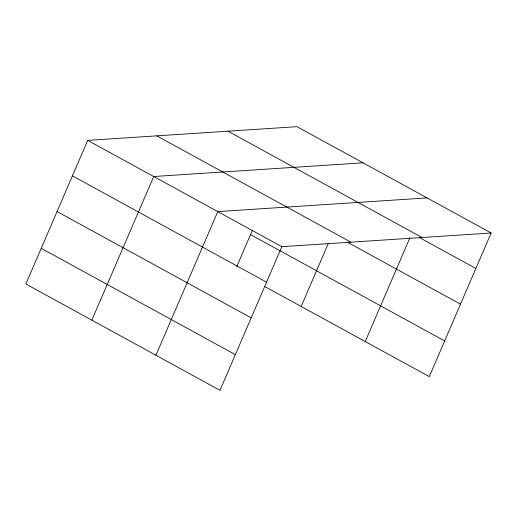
<?xml version="1.0" encoding="UTF-8"?>
<svg xmlns="http://www.w3.org/2000/svg" width="517" height="517" viewBox="0 0 517 517"><rect width="100%" height="100%" fill="white"/><g stroke="black" fill="none" stroke-linecap="round" stroke-linejoin="round"><path stroke-width="0.78" d="M491.15 232.993L297.023 126.678L87.709 140.372L25.85 284.007L219.977 390.322L281.836 246.687L491.15 232.993L429.291 376.628L264.659 286.463M91.852 320.152L153.711 176.517L363.024 162.823M155.914 355.237L217.773 211.602L427.087 197.908M236.734 266.669L252.438 230.207M301.165 306.458L328.263 243.552M365.228 341.543L409.929 237.755M227.952 131.195L422.079 237.516M419.552 237.626L475.873 268.465M156.78 135.848L350.907 242.169M347.159 242.085L460.498 304.164M87.709 140.372L281.836 246.687M250.538 234.615L444.665 340.936M72.432 175.845L266.559 282.166M57.057 211.537L251.184 317.858M41.224 248.315L235.345 354.63"/></g></svg>
